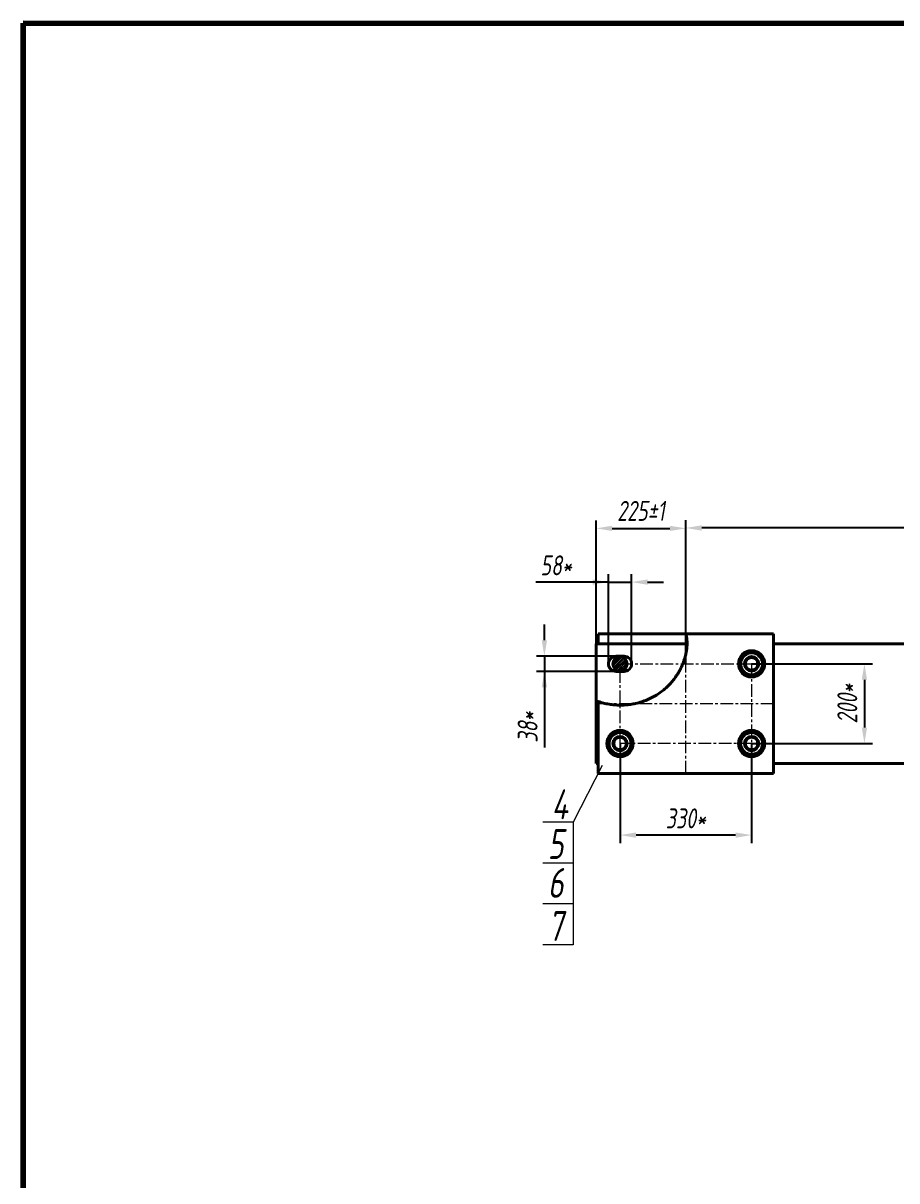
# Model space of a CAD drawing. Header units: millimetres. Extents: x 46486 to 69721, y 30372 to 52690.
# Drawn here: x 58041 to 60233, y 49784 to 52690 of the extents above; entities that cross this region are included whole.
import ezdxf

# ---------------------------------------------------------------- set-up
doc = ezdxf.new("R2010")
doc.units = ezdxf.units.MM
doc.linetypes.add('CENTER', pattern=[50.8, 31.75, -6.35, 6.35, -6.35])
doc.layers.add('РАЗМЕРЫ', color=7, linetype='Continuous', lineweight=18)
doc.styles.get("Standard").update_dxf_attribs({"font": 'simplex.shx', "width": 0.7, "oblique": 10})
doc.dimstyles.new('Stand10', dxfattribs={"dimtxt": 50, "dimasz": 40, "dimexe": 20, "dimexo": 0, "dimgap": 16, "dimtad": 1, "dimdec": 0, "dimzin": 0, "dimdsep": 46, "dimtxsty": 'Standard', "dimcen": 0, "dimadec": 0, "dimazin": 0, "dimtfac": 1, "dimtdec": 0, "dimtmove": 0, "dimatfit": 3, "dimfxl": 0.18, "dimtolj": 1, "dimtzin": 0, "dimarcsym": 0})

# ---------------------------------------------------------------- blocks, each defined once
blk = doc.blocks.new('*D6307')
at = {"layer": 'DEFPOINTS', "color": 0, "linetype": 'CENTER', "lineweight": 18}
for p in [(59567.3, 51286.6), (59509.3, 51081.4), (59567.3, 51081.4)]:
    blk.add_point(p, dxfattribs=at)
at = {"layer": 'РАЗМЕРЫ', "color": 0, "lineweight": -2}
for p, q in [((59509.3, 51081.4), (59509.3, 51306.6)), ((59567.3, 51081.4), (59567.3, 51306.6)), ((59509.3, 51286.6), (59326.8, 51286.6)), ((59509.3, 51286.6), (59326.8, 51286.6)), ((59469.3, 51286.6), (59429.3, 51286.6)), ((59509.3, 51286.6), (59567.3, 51286.6)), ((59607.3, 51286.6), (59647.3, 51286.6))]:
    blk.add_line(p, q, dxfattribs=at)
at = {"layer": 'РАЗМЕРЫ', "color": 0, "linetype": 'CENTER', "lineweight": 18}
for points in [[(59469.3, 51279.9), (59469.3, 51293.2), (59509.3, 51286.6)], [(59607.3, 51293.2), (59607.3, 51279.9), (59567.3, 51286.6)]]:
    blk.add_solid(points, dxfattribs=at)
at = {"layer": 'РАЗМЕРЫ', "color": 0, "linetype": 'CENTER', "lineweight": 18, "insert": (59378, 51328.6), "char_height": 50, "attachment_point": 5}
blk.add_mtext('\\A1;58*', dxfattribs=at)
blk = doc.blocks.new('*D6309')
at = {"layer": 'DEFPOINTS', "color": 0, "lineweight": 18}
for p in [(59538.3, 51100.4), (59348.4, 51062.4), (59538.3, 51062.4)]:
    blk.add_point(p, dxfattribs=at)
at = {"layer": 'РАЗМЕРЫ', "color": 0, "lineweight": -2}
for p, q in [((59348.4, 51140.4), (59348.4, 51180.4)), ((59538.3, 51100.4), (59328.4, 51100.4)), ((59348.4, 51100.4), (59348.4, 51062.4)), ((59538.3, 51062.4), (59328.4, 51062.4)), ((59348.4, 51062.4), (59348.4, 50871.2)), ((59348.4, 51062.4), (59348.4, 50871.2)), ((59348.4, 51022.4), (59348.4, 50982.4))]:
    blk.add_line(p, q, dxfattribs=at)
at = {"layer": 'РАЗМЕРЫ', "color": 0, "lineweight": 18}
for points in [[(59341.7, 51140.4), (59355.1, 51140.4), (59348.4, 51100.4)], [(59355.1, 51022.4), (59341.7, 51022.4), (59348.4, 51062.4)]]:
    blk.add_solid(points, dxfattribs=at)
at = {"layer": 'РАЗМЕРЫ', "color": 0, "lineweight": 18, "insert": (59306.4, 50922.5), "char_height": 50, "attachment_point": 5, "rotation": 90}
blk.add_mtext('\\A1;38*', dxfattribs=at)
blk = doc.blocks.new('*D6311')
at = {"layer": 'РАЗМЕРЫ', "color": 0, "lineweight": 18, "insert": (59387.1, 50728.8), "char_height": 75, "attachment_point": 5, "rotation": 359.8985}
blk.add_mtext('\\A1;4', dxfattribs=at)
blk = doc.blocks.new('*D6312')
at = {"layer": 'РАЗМЕРЫ', "color": 0, "lineweight": 18, "insert": (59376.8, 50531.5), "char_height": 75, "attachment_point": 5, "rotation": 359.8985}
blk.add_mtext('\\A1;6', dxfattribs=at)
blk = doc.blocks.new('*D6313')
at = {"layer": 'РАЗМЕРЫ', "color": 0, "lineweight": 18, "insert": (59376.8, 50629.1), "char_height": 75, "attachment_point": 5, "rotation": 359.8985}
blk.add_mtext('\\A1;5', dxfattribs=at)
blk = doc.blocks.new('*D6314')
at = {"layer": 'РАЗМЕРЫ', "color": 0, "lineweight": 18, "insert": (59376.8, 50423.3), "char_height": 75, "attachment_point": 5, "rotation": 359.8985}
blk.add_mtext('\\A1;7', dxfattribs=at)
blk = doc.blocks.new('*D6315')
at = {"layer": 'DEFPOINTS', "color": 0, "lineweight": 18}
for p in [(59538.3, 50881.4), (59868.3, 50881.4), (59538.3, 50651.5)]:
    blk.add_point(p, dxfattribs=at)
at = {"layer": 'РАЗМЕРЫ', "color": 0, "lineweight": -2}
for p, q in [((59538.3, 50881.4), (59538.3, 50631.5)), ((59868.3, 50881.4), (59868.3, 50631.5)), ((59828.3, 50651.5), (59578.3, 50651.5))]:
    blk.add_line(p, q, dxfattribs=at)
at = {"layer": 'РАЗМЕРЫ', "color": 0, "lineweight": 18}
for points in [[(59578.3, 50658.1), (59578.3, 50644.8), (59538.3, 50651.5)], [(59828.3, 50644.8), (59828.3, 50658.1), (59868.3, 50651.5)]]:
    blk.add_solid(points, dxfattribs=at)
at = {"layer": 'РАЗМЕРЫ', "color": 0, "lineweight": 18, "insert": (59703.3, 50693.5), "char_height": 50, "attachment_point": 5}
blk.add_mtext('\\A1;330*', dxfattribs=at)
blk = doc.blocks.new('*D6317')
at = {"layer": 'DEFPOINTS', "color": 0, "lineweight": 18}
for p in [(59703.3, 51421.4), (59703.3, 51156.1), (59478.3, 50988)]:
    blk.add_point(p, dxfattribs=at)
at = {"layer": 'РАЗМЕРЫ', "color": 0, "lineweight": -2}
for p, q in [((59478.3, 50988), (59478.3, 51441.4)), ((59703.3, 51156.1), (59703.3, 51441.4)), ((59518.3, 51421.4), (59663.3, 51421.4))]:
    blk.add_line(p, q, dxfattribs=at)
at = {"layer": 'РАЗМЕРЫ', "color": 0, "lineweight": 18}
for points in [[(59518.3, 51428), (59518.3, 51414.7), (59478.3, 51421.4)], [(59663.3, 51414.7), (59663.3, 51428), (59703.3, 51421.4)]]:
    blk.add_solid(points, dxfattribs=at)
at = {"layer": 'РАЗМЕРЫ', "color": 0, "lineweight": 18, "insert": (59590.8, 51465.3), "char_height": 50, "attachment_point": 5}
blk.add_mtext('\\A1;225%%p1', dxfattribs=at)
blk = doc.blocks.new('*D6342')
at = {"layer": 'DEFPOINTS', "color": 0, "lineweight": 18}
for p in [(59703.3, 51422.4), (61308.3, 51155.6), (59703.3, 51081.4)]:
    blk.add_point(p, dxfattribs=at)
at = {"layer": 'РАЗМЕРЫ', "color": 0, "lineweight": -2}
for p, q in [((59703.3, 51081.4), (59703.3, 51442.4)), ((61308.3, 51155.6), (61308.3, 51442.4)), ((61268.3, 51422.4), (59743.3, 51422.4))]:
    blk.add_line(p, q, dxfattribs=at)
at = {"layer": 'РАЗМЕРЫ', "color": 0, "lineweight": 18}
for points in [[(59743.3, 51429.1), (59743.3, 51415.8), (59703.3, 51422.4)], [(61268.3, 51415.7), (61268.3, 51429.1), (61308.3, 51422.4)]]:
    blk.add_solid(points, dxfattribs=at)
at = {"layer": 'РАЗМЕРЫ', "color": 0, "lineweight": 18, "insert": (60505.8, 51465.9), "char_height": 50, "attachment_point": 5, "rotation": 359.9992}
blk.add_mtext('\\A1;1605%%p1', dxfattribs=at)
blk = doc.blocks.new('*D6343')
at = {"layer": 'DEFPOINTS', "color": 0, "lineweight": 18}
for p in [(59868.3, 51081.4), (59868.3, 50881.4), (60151.4, 50881.4)]:
    blk.add_point(p, dxfattribs=at)
at = {"layer": 'РАЗМЕРЫ', "color": 0, "lineweight": -2}
for p, q in [((59868.3, 51081.4), (60171.4, 51081.4)), ((60151.4, 51041.4), (60151.4, 50921.4)), ((59868.3, 50881.4), (60171.4, 50881.4))]:
    blk.add_line(p, q, dxfattribs=at)
at = {"layer": 'РАЗМЕРЫ', "color": 0, "lineweight": 18}
for points in [[(60158.1, 51041.4), (60144.7, 51041.4), (60151.4, 51081.4)], [(60144.7, 50921.4), (60158.1, 50921.4), (60151.4, 50881.4)]]:
    blk.add_solid(points, dxfattribs=at)
at = {"layer": 'РАЗМЕРЫ', "color": 0, "lineweight": 18, "insert": (60108.5, 50981.4), "char_height": 50, "attachment_point": 5, "rotation": 90}
blk.add_mtext('\\A1;200*', dxfattribs=at)

msp = doc.modelspace()

# ---------------------------------------------------------------- hatches: boundary and pattern name
at = {"linetype": 'Continuous', "lineweight": 18}
h = msp.add_hatch(dxfattribs=at)
h.set_pattern_fill('ANSI31', style=0)
h.set_pattern_definition([(45, (57556.157, 42075.3056), (-2.245064, 2.245064), [])])
edge = h.paths.add_edge_path(flags=0)
edge.add_arc((59538.29, 51081.37), 18, 0, 360)

# ---------------------------------------------------------------- linework, layer by layer
at = {"color": 7, "linetype": 'Continuous', "lineweight": 40}
for p, q in [((59483.29, 51156.35), (59483.29, 51131.37)), ((59703.3, 51156.35), (59483.29, 51156.35)), ((59923.29, 51156.82), (59703.16, 51156.82)), ((59703.27, 51156.35), (59703.16, 51156.82)), ((59703.29, 51156.37), (59923.29, 51156.37)), ((59923.29, 51156.37), (59923.29, 51156.82)), ((59923.29, 51156.37), (59923.29, 50806.37)), ((59478.29, 51131.37), (59483.29, 51131.37)), ((59478.29, 51004.37), (59478.29, 51131.37)), ((59483.29, 51131.37), (59706.42, 51131.37)), ((59923.29, 51131.37), (60946.01, 51131.37)), ((59548.29, 51100.37), (59528.29, 51100.37)), ((59528.29, 51062.37), (59548.29, 51062.37)), ((59478.29, 51004.37), (59478.29, 50988.3)), ((59478.29, 50831.37), (59478.29, 50988.3)), ((59483.29, 50806.37), (59483.29, 50986.62)), ((59478.29, 50831.37), (59483.29, 50831.37)), ((59923.29, 50831.37), (61088.29, 50831.37)), ((59483.29, 50806.37), (59483.29, 50805.93)), ((59923.29, 50806.37), (59483.29, 50806.37)), ((59483.29, 50805.93), (59923.29, 50805.93)), ((59923.29, 50806.37), (59923.29, 50805.93))]:
    msp.add_line(p, q, dxfattribs=at)
for centre, radius in [((59538.29, 51081.37), 18), ((59868.29, 51081.37), 33), ((59868.29, 51081.37), 18), ((59868.29, 51081.37), 15.8), ((59538.29, 50881.37), 33), ((59868.29, 50881.37), 33), ((59538.29, 50881.37), 18), ((59538.29, 50881.37), 15.8), ((59868.29, 50881.37), 18), ((59868.29, 50881.37), 15.8)]:
    msp.add_circle(centre, radius, dxfattribs=at)
for centre, radius, start, end in [((59528.29, 51081.37), 19, 90, 270), ((59548.29, 51081.37), 19, 270, 90), ((59868.29, 51081.37), 27.5, 120.51772, 180.51772), ((59868.29, 51081.37), 27.5, 60.51772, 120.51772), ((59868.29, 51081.37), 27.5, 0.51772, 60.51772), ((59868.29, 51081.37), 27.5, 180.51772, 240.51772), ((59868.29, 51081.37), 27.5, 240.51772, 300.51772), ((59868.29, 51081.37), 27.5, 300.51772, 0.51772), ((59538.29, 50881.37), 27.5, 120.51772, 180.51772), ((59538.29, 50881.37), 27.5, 60.51772, 120.51772), ((59538.29, 50881.37), 27.5, 0.51772, 60.51772), ((59868.29, 50881.37), 27.5, 168.06856, 228.06856), ((59868.29, 50881.37), 27.5, 108.06856, 168.06856), ((59868.29, 50881.37), 27.5, 48.06856, 108.06856), ((59868.29, 50881.37), 27.5, 348.06856, 48.06856), ((59538.29, 50881.37), 27.5, 180.51772, 240.51772), ((59538.29, 50881.37), 27.5, 240.51772, 300.51772), ((59538.29, 50881.37), 27.5, 300.51772, 0.51772), ((59868.29, 50881.37), 27.5, 228.06856, 288.06856), ((59868.29, 50881.37), 27.5, 288.06856, 348.06856)]:
    msp.add_arc(centre, radius, start, end, dxfattribs=at)
for points, knots in [([(59703.29, 51156.37), (59703.99, 51153.67), (59705.41, 51148.17), (59706.35, 51139.52), (59706.54, 51130.52), (59705.91, 51121.23), (59704.54, 51111.75), (59702.23, 51101.14), (59698.77, 51089.53), (59693.96, 51077.13), (59688.17, 51065.11), (59681.46, 51053.65), (59673.91, 51042.88), (59665.59, 51032.84), (59656.03, 51023.05), (59645.17, 51013.68), (59632.93, 51004.94), (59619.94, 50997.33), (59606.28, 50990.91), (59592.05, 50985.7), (59578.02, 50981.93), (59564.36, 50979.44), (59551.15, 50978.04), (59537.74, 50977.65), (59524.18, 50978.26), (59510.54, 50979.94), (59496.82, 50982.61), (59487.83, 50985.28), (59483.29, 50986.62)], [0, 0, 0, 0, 0.0251168, 0.05119, 0.0782412, 0.1062239, 0.1350417, 0.1645617, 0.2041027, 0.244183, 0.2843812, 0.324286, 0.3637544, 0.4028889, 0.4417895, 0.4869897, 0.5321117, 0.5772608, 0.6225309, 0.6680085, 0.7137777, 0.7533089, 0.793175, 0.8334387, 0.8741698, 0.9154465, 0.957357, 1, 1, 1, 1]), ([(59854.33, 51105.06), (59854, 51104.87), (59851.55, 51103.42), (59846.92, 51100.7), (59842.75, 51098.24), (59840.65, 51097)], [0, 0, 0, 0, 0.070113, 0.5307963, 1, 1, 1, 1]), ([(59840.65, 51097), (59840.67, 51094.42), (59840.71, 51090.53), (59840.76, 51085.19), (59840.78, 51082.48), (59840.79, 51081.12)], [0, 0, 0, 0, 0.4952544, 0.7476497, 1, 1, 1, 1]), ([(59868, 51113.13), (59865.78, 51111.82), (59862.43, 51109.84), (59857.83, 51107.13), (59855.49, 51105.75), (59854.33, 51105.06)], [0, 0, 0, 0, 0.4952544, 0.7476497, 1, 1, 1, 1]), ([(59868, 51113.13), (59869.17, 51112.47), (59871.99, 51110.87), (59876.6, 51108.26), (59880.08, 51106.3), (59881.83, 51105.31)], [0, 0, 0, 0, 0.2572433, 0.6263799, 1, 1, 1, 1]), ([(59881.83, 51105.31), (59883.08, 51104.6), (59886.04, 51102.93), (59890.68, 51100.31), (59893.99, 51098.44), (59895.65, 51097.5)], [0, 0, 0, 0, 0.2684065, 0.6323729, 1, 1, 1, 1]), ([(59895.79, 51081.62), (59895.79, 51082), (59895.76, 51084.85), (59895.71, 51090.22), (59895.67, 51095.06), (59895.65, 51097.5)], [0, 0, 0, 0, 0.070113, 0.5307963, 1, 1, 1, 1]), ([(59840.79, 51081.12), (59840.8, 51080.75), (59840.82, 51077.9), (59840.87, 51072.52), (59840.91, 51067.69), (59840.94, 51065.25)], [0, 0, 0, 0, 0.070113, 0.5307963, 1, 1, 1, 1]), ([(59840.94, 51065.25), (59842.1, 51064.59), (59844.92, 51062.99), (59849.54, 51060.39), (59853.01, 51058.42), (59854.76, 51057.43)], [0, 0, 0, 0, 0.2572433, 0.6263799, 1, 1, 1, 1]), ([(59868.58, 51049.62), (59870.8, 51050.93), (59874.15, 51052.91), (59878.75, 51055.62), (59881.09, 51056.99), (59882.26, 51057.68)], [0, 0, 0, 0, 0.4952544, 0.7476497, 1, 1, 1, 1]), ([(59882.26, 51057.68), (59882.58, 51057.87), (59885.04, 51059.32), (59889.67, 51062.05), (59893.83, 51064.51), (59895.93, 51065.74)], [0, 0, 0, 0, 0.070113, 0.5307963, 1, 1, 1, 1]), ([(59895.93, 51065.74), (59895.91, 51068.32), (59895.88, 51072.21), (59895.83, 51077.55), (59895.8, 51080.27), (59895.79, 51081.62)], [0, 0, 0, 0, 0.4952544, 0.7476497, 1, 1, 1, 1]), ([(59854.76, 51057.43), (59856.01, 51056.72), (59858.97, 51055.05), (59863.61, 51052.43), (59866.92, 51050.56), (59868.58, 51049.62)], [0, 0, 0, 0, 0.2684065, 0.6323729, 1, 1, 1, 1]), ([(59538, 50913.13), (59535.78, 50911.82), (59532.43, 50909.84), (59527.83, 50907.13), (59525.49, 50905.75), (59524.33, 50905.06)], [0, 0, 0, 0, 0.4952544, 0.7476497, 1, 1, 1, 1]), ([(59538, 50913.13), (59539.17, 50912.47), (59541.99, 50910.87), (59546.6, 50908.26), (59550.08, 50906.3), (59551.83, 50905.31)], [0, 0, 0, 0, 0.2572433, 0.6263799, 1, 1, 1, 1]), ([(59874.86, 50912.44), (59872.41, 50911.64), (59868.71, 50910.43), (59863.63, 50908.78), (59861.05, 50907.94), (59859.76, 50907.52)], [0, 0, 0, 0, 0.4952544, 0.7476497, 1, 1, 1, 1]), ([(59874.86, 50912.44), (59875.85, 50911.55), (59878.26, 50909.38), (59882.21, 50905.84), (59885.17, 50903.17), (59886.67, 50901.83)], [0, 0, 0, 0, 0.2572433, 0.6263799, 1, 1, 1, 1]), ([(59524.33, 50905.06), (59524, 50904.87), (59521.55, 50903.42), (59516.92, 50900.7), (59512.75, 50898.24), (59510.65, 50897)], [0, 0, 0, 0, 0.070113, 0.5307963, 1, 1, 1, 1]), ([(59510.65, 50897), (59510.67, 50894.42), (59510.71, 50890.53), (59510.76, 50885.19), (59510.78, 50882.48), (59510.79, 50881.12)], [0, 0, 0, 0, 0.4952544, 0.7476497, 1, 1, 1, 1]), ([(59551.83, 50905.31), (59553.08, 50904.6), (59556.04, 50902.93), (59560.68, 50900.31), (59563.99, 50898.44), (59565.65, 50897.5)], [0, 0, 0, 0, 0.2684065, 0.6323729, 1, 1, 1, 1]), ([(59565.79, 50881.62), (59565.79, 50882), (59565.76, 50884.85), (59565.71, 50890.22), (59565.67, 50895.06), (59565.65, 50897.5)], [0, 0, 0, 0, 0.070113, 0.5307963, 1, 1, 1, 1]), ([(59841.39, 50887.06), (59841.31, 50886.69), (59840.72, 50883.9), (59839.61, 50878.64), (59838.61, 50873.91), (59838.1, 50871.52)], [0, 0, 0, 0, 0.070113, 0.5307963, 1, 1, 1, 1]), ([(59844.67, 50902.59), (59844.14, 50900.07), (59843.33, 50896.26), (59842.23, 50891.04), (59841.67, 50888.38), (59841.39, 50887.06)], [0, 0, 0, 0, 0.4952544, 0.7476497, 1, 1, 1, 1]), ([(59859.76, 50907.52), (59859.4, 50907.4), (59856.7, 50906.52), (59851.59, 50904.85), (59846.99, 50903.35), (59844.67, 50902.59)], [0, 0, 0, 0, 0.070113, 0.5307963, 1, 1, 1, 1]), ([(59886.67, 50901.83), (59887.74, 50900.87), (59890.27, 50898.6), (59894.23, 50895.04), (59897.06, 50892.5), (59898.48, 50891.22)], [0, 0, 0, 0, 0.2684065, 0.6323729, 1, 1, 1, 1]), ([(59895.2, 50875.69), (59895.28, 50876.06), (59895.86, 50878.84), (59896.98, 50884.1), (59897.98, 50888.83), (59898.48, 50891.22)], [0, 0, 0, 0, 0.070113, 0.5307963, 1, 1, 1, 1]), ([(59510.79, 50881.12), (59510.8, 50880.75), (59510.82, 50877.9), (59510.87, 50872.52), (59510.91, 50867.69), (59510.94, 50865.25)], [0, 0, 0, 0, 0.070113, 0.5307963, 1, 1, 1, 1]), ([(59510.94, 50865.25), (59512.1, 50864.59), (59514.92, 50862.99), (59519.54, 50860.39), (59523.01, 50858.42), (59524.76, 50857.43)], [0, 0, 0, 0, 0.2572433, 0.6263799, 1, 1, 1, 1]), ([(59524.76, 50857.43), (59526.01, 50856.72), (59528.97, 50855.05), (59533.61, 50852.43), (59536.92, 50850.56), (59538.58, 50849.62)], [0, 0, 0, 0, 0.2684065, 0.6323729, 1, 1, 1, 1]), ([(59538.58, 50849.62), (59540.8, 50850.93), (59544.15, 50852.91), (59548.75, 50855.62), (59551.09, 50856.99), (59552.26, 50857.68)], [0, 0, 0, 0, 0.4952544, 0.7476497, 1, 1, 1, 1]), ([(59552.26, 50857.68), (59552.58, 50857.87), (59555.04, 50859.32), (59559.67, 50862.05), (59563.83, 50864.51), (59565.93, 50865.74)], [0, 0, 0, 0, 0.070113, 0.5307963, 1, 1, 1, 1]), ([(59565.93, 50865.74), (59565.91, 50868.32), (59565.88, 50872.21), (59565.83, 50877.55), (59565.8, 50880.27), (59565.79, 50881.62)], [0, 0, 0, 0, 0.4952544, 0.7476497, 1, 1, 1, 1]), ([(59838.1, 50871.52), (59839.1, 50870.63), (59841.51, 50868.46), (59845.45, 50864.92), (59848.42, 50862.26), (59849.92, 50860.91)], [0, 0, 0, 0, 0.2572433, 0.6263799, 1, 1, 1, 1]), ([(59849.92, 50860.91), (59850.99, 50859.95), (59853.52, 50857.68), (59857.48, 50854.12), (59860.31, 50851.58), (59861.73, 50850.3)], [0, 0, 0, 0, 0.2684065, 0.6323729, 1, 1, 1, 1]), ([(59861.73, 50850.3), (59864.18, 50851.1), (59867.88, 50852.31), (59872.95, 50853.97), (59875.53, 50854.81), (59876.82, 50855.23)], [0, 0, 0, 0, 0.4952544, 0.7476497, 1, 1, 1, 1]), ([(59876.82, 50855.23), (59877.18, 50855.35), (59879.89, 50856.23), (59885, 50857.9), (59889.6, 50859.4), (59891.92, 50860.15)], [0, 0, 0, 0, 0.070113, 0.5307963, 1, 1, 1, 1]), ([(59891.92, 50860.15), (59892.45, 50862.68), (59893.25, 50866.48), (59894.36, 50871.71), (59894.92, 50874.36), (59895.2, 50875.69)], [0, 0, 0, 0, 0.4952544, 0.7476497, 1, 1, 1, 1])]:
    msp.add_open_spline(points, degree=3, knots=knots, dxfattribs=at)
msp.add_open_spline([(59478.29, 50988.3), (59479.96, 50987.72), (59481.62, 50987.16), (59483.29, 50986.62)], degree=3, dxfattribs=at)
at = {"layer": 'РАЗМЕРЫ', "color": 0, "linetype": 'CENTER', "lineweight": 18}
for p, q in [((59703.29, 50805.93), (59703.29, 51156.82)), ((59538.29, 50881.37), (59538.29, 51081.37)), ((59538.29, 51081.37), (59868.29, 51081.37)), ((59868.29, 51081.37), (59868.29, 50881.37)), ((59923.29, 50981.37), (59483.29, 50981.37)), ((59868.29, 50881.37), (59538.29, 50881.37))]:
    msp.add_line(p, q, dxfattribs=at)
at = {"layer": 'РАЗМЕРЫ', "lineweight": 18}
for p, q in [((59493.77, 50826.2), (59420.68, 50683.75)), ((59420.68, 50683.75), (59344.26, 50683.75)), ((59420.68, 50683.75), (59420.68, 50581.19)), ((59420.68, 50581.19), (59344.26, 50581.19)), ((59420.68, 50581.19), (59420.68, 50478.63)), ((59420.68, 50478.63), (59344.26, 50478.63)), ((59420.68, 50478.63), (59420.68, 50376.06)), ((59420.68, 50376.06), (59344.26, 50376.06))]:
    msp.add_line(p, q, dxfattribs=at)
at = {"layer": 'РАЗМЕРЫ', "color": 0, "lineweight": 200}
msp.add_lwpolyline([(58040.73, 52689.56), (69720.91, 52685.86), (69720.91, 42175.55), (58040.73, 42179.25)], close=True, dxfattribs=at)

# ---------------------------------------------------------------- dimensions: what is measured, and where the dimension line sits
at = {"layer": 'РАЗМЕРЫ', "lineweight": 18}
dim = msp.add_linear_dim(base=(59703.29, 51421.36), p1=(59478.29, 50987.99), p2=(59703.29, 51156.12), text='225%%p1', dimstyle='Stand10', dxfattribs=at)
dim.commit()
dim.dimension.update_dxf_attribs({"geometry": '*D6317', "text_midpoint": (59590.79, 51465.33)})
for base, p1, p2, angle, text, picture, middle in [((59703.3, 51422.43), (61308.3, 51155.65), (59703.29, 51081.37), 179.99923, '1605%%p1', '*D6342', (60505.8, 51465.9)), ((60151.39, 50881.37), (59868.29, 51081.37), (59868.29, 50881.37), 270, '200*', '*D6343', (60108.46, 50981.37)), ((59538.29, 50651.47), (59868.29, 50881.37), (59538.29, 50881.37), 180, '330*', '*D6315', (59703.29, 50693.51))]:
    dim = msp.add_linear_dim(base=base, p1=p1, p2=p2, angle=angle, text=text, dimstyle='Stand10', dxfattribs=at)
    dim.commit()
    dim.dimension.update_dxf_attribs({"geometry": picture, "text_midpoint": middle})
dim = msp.add_linear_dim(base=(59567.29, 51286.57), p1=(59509.29, 51081.37), p2=(59567.29, 51081.37), text='58*', dimstyle='Stand10', dxfattribs=at)
dim.commit()
dim.dimension.update_dxf_attribs({"geometry": '*D6307', "text_midpoint": (59378.04, 51286.57), "dimtype": 160})
dim = msp.add_linear_dim(base=(59348.4, 51062.37), p1=(59538.29, 51100.37), p2=(59538.29, 51062.37), angle=90, text='38*', dimstyle='Stand10', dxfattribs=at)
dim.commit()
dim.dimension.update_dxf_attribs({"geometry": '*D6309', "text_midpoint": (59348.4, 50922.48), "dimtype": 160})
at = {"layer": 'РАЗМЕРЫ', "color": 0, "lineweight": 18}
for center, mpoint, text, picture, middle in [((59349.17, 50675.38), (59333.17, 50675.41), '4', '*D6311', (59387.01, 50675.32)), ((59338.83, 50574.16), (59322.83, 50574.19), '5', '*D6313', (59376.67, 50574.09)), ((59338.83, 50475.88), (59322.83, 50475.91), '6', '*D6312', (59376.67, 50475.82)), ((59338.83, 50369.91), (59322.83, 50369.94), '7', '*D6314', (59376.67, 50369.84))]:
    dim = msp.add_radius_dim(center=center, mpoint=mpoint, text=text, dimstyle='Stand10', override={"dimtxt": 75, "dimsd1": 1, "dimsd2": 1, "dimtmove": 1}, dxfattribs=at)
    dim.commit()
    dim.dimension.update_dxf_attribs({"geometry": picture, "text_midpoint": middle, "dimtype": 164})

doc.saveas('drawing.dxf')
